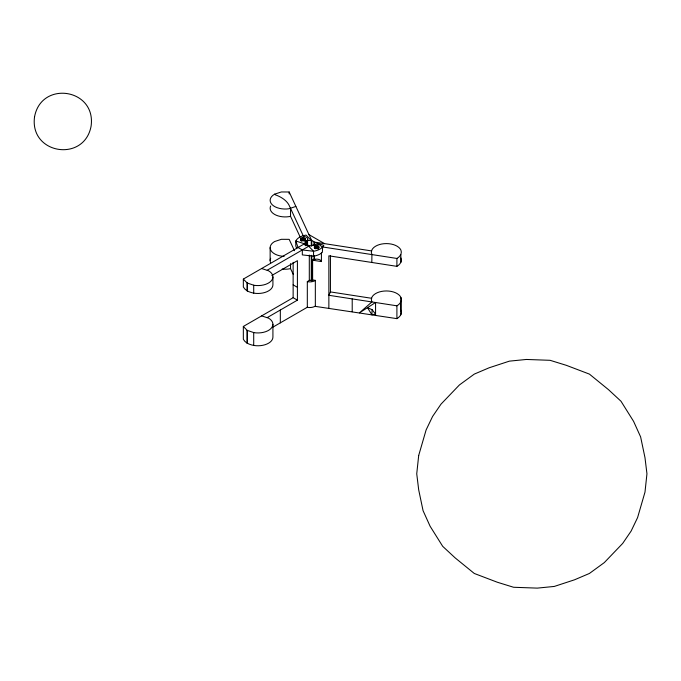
<?xml version="1.0" encoding="UTF-8"?>
<svg xmlns="http://www.w3.org/2000/svg" width="681" height="681" viewBox="0 0 681 681"><rect width="100%" height="100%" fill="white"/><g stroke="black" fill="none" stroke-linecap="round" stroke-linejoin="round"><path stroke-width="1.02" d="M372.107 309.693L371.903 314.775L375.563 314.103L372.107 309.693L367.502 307.684L371.826 314.673M304.969 245.151L305.624 241.781L307.565 240.087L308.553 240.478C310.774 240.078 315.15 240.853 314.477 243.9L314.903 244.513A4.835 2.792 0 0 1 321.151 246.122L321.423 246.777L396.904 258.448C399.832 256.873 402.394 253.468 400.896 250.055A15.033 8.683 0 0 0 386.425 243.594A15.033 8.683 0 0 0 371.86 249.987L371.332 252.234L371.903 254.583L371.826 262.372M328.863 308.118L328.863 255.818L396.904 266.348C399.832 264.764 402.394 261.359 400.896 257.954M330.43 255.562L330.43 291.919L328.863 295.29L396.904 305.812C399.849 304.245 402.437 300.866 400.896 297.418A15.033 8.683 0 0 0 386.425 290.957A15.033 8.683 0 0 0 371.86 297.35L371.332 299.597L371.903 301.947L359.44 312.851L375.563 302.509L375.563 315.337M272.485 327.382L307.318 307.259L307.931 307.403A7.253 4.188 0 0 0 314.937 306.322L396.904 318.64C399.16 317.295 401.194 315.252 401.398 312.494L400.896 310.247M400.837 254.592L400.879 262.389M400.854 314.767L400.871 301.887M305.352 240.98L305.352 239.005C304.458 237.405 301.479 237.405 300.576 239.005L300.576 239.44C301.479 241.048 304.458 241.048 305.352 239.44M314.486 246.488L314.247 247.339C315.15 248.94 318.129 248.94 319.023 247.339L318.35 246.13L315.541 245.875L314.486 246.488L314.486 248.454M274.775 194.102L275.252 194.775A31.726 18.319 0 0 1 289.059 205.211L303.564 236.477L304.458 236.571A4.835 2.792 0 0 1 307.565 240.087L307.565 245.024L307.02 245.679L307.02 240.742M312.8 260.244L314.903 259.316A4.835 2.792 0 0 1 321.151 260.917L321.423 261.572L312.622 260.21L312.622 279.951L309.302 280.461L307.318 281.611L307.318 307.259M315.337 306.024L315.337 280.368L314.937 280.666A7.253 4.188 0 0 1 307.931 281.755L307.318 281.611M295.877 206.42L289.008 208.744A15.033 8.683 0 0 1 272.128 204.658A15.033 8.683 0 0 1 274.588 194.187L281.338 191.957L289.178 191.991L311.762 240.648L311.762 245.926M272.919 276.937L272.919 284.837A15.033 8.683 0 0 1 253.936 293.17C249.876 292.404 245.415 290.83 243.338 286.973L243.338 279.082L305.037 243.457M267.25 270.204L309.302 245.926M271.821 275.464L297.41 260.687L297.41 300.151L267.258 317.576M272.919 324.301L272.919 337.129A15.033 8.683 0 0 1 253.936 345.471C249.876 344.705 245.407 343.156 243.338 339.274L243.338 326.446L293.136 297.691L297.41 300.151M314.903 244.513L312.622 245.415M304.969 243.177C306.041 246.667 311.166 246.471 313.796 244.862M312.622 260.21L314.477 258.695L314.903 259.316M290.532 208.377L290.532 216.277L289.008 216.635A15.033 8.683 0 0 1 270.672 205.96M290.532 263.632L290.532 268.569L289.008 268.927A15.033 8.683 0 0 1 282.172 269.046M261.649 268.518L268.561 270.791A15.033 8.683 0 0 1 270.868 281.27A15.033 8.683 0 0 1 253.936 285.279L247.212 283.015L243.347 279.116M261.649 315.882L268.561 318.155A15.033 8.683 0 0 1 270.868 328.634A15.033 8.683 0 0 1 253.936 332.643L247.186 330.362L243.347 326.48M311.285 245.815L311.285 240.529L306.05 235.081L302.551 235.924A14.505 8.376 0 0 0 295.792 241.006L298.048 247.492L302.321 249.953L313.558 251.255A14.505 8.376 0 0 0 322.36 247.356L323.807 245.339L314.375 242.317L314.375 244.428M322.641 246.965L322.36 252.293A14.505 8.376 0 0 1 313.558 256.192L302.321 254.89L302.321 249.953M371.639 250.931L314.179 242.044L314.179 245.211M312.622 279.951L315.337 280.368M330.43 291.919L371.639 298.295M305.241 244.036L295.792 241.006L295.792 245.935L296.763 248.718M307.565 245.024L308.553 245.415M308.97 234.63L324.59 243.653M313.226 245.151L314.928 246.13L314.928 248.105M293.136 284.862L297.41 287.331M308.306 245.807L313.558 251.255L313.558 256.192M290.532 268.569L293.145 274.196M290.532 216.277L300.244 237.209M294.456 250.727L289.178 239.346L281.381 239.312L274.588 241.551A15.033 8.683 0 0 0 271.081 250.736A15.033 8.683 0 0 0 284.13 256.371M400.93 297.554L400.93 310.391M396.904 258.448L396.904 266.348M396.904 305.812L396.904 318.64M352.213 298.908L352.213 311.736M321.423 252.694L321.423 261.572M318.793 246.488L318.793 248.454M318.35 246.13L318.35 249.093M317.738 245.875L317.738 248.837M317.014 245.739L317.014 248.701M316.256 245.739L316.256 248.701M315.541 245.875L315.541 248.837M314.375 256.039L314.375 259.214M314.179 255.767L314.179 259.997M311.762 255.426L311.762 280.776M311.285 255.315L311.285 280.657M309.302 255.086L309.302 280.461M306.365 241.185L306.365 245.134M305.624 241.781L305.624 245.722M305.139 242.453L305.139 244.428M305.122 238.588L305.122 240.563M304.671 238.239L304.671 241.202M304.066 237.984L304.066 240.938M303.343 237.848L303.343 240.81M302.585 237.848L302.585 240.81M301.87 237.984L301.87 240.938M301.257 238.239L301.257 241.202M300.815 238.588L300.815 240.563M293.136 262.321L293.136 297.691M289.178 191.991L289.178 193.957M280.325 310.025L280.325 322.845M270.144 247.671L270.144 260.5M253.707 285.22L253.715 293.119M253.707 332.583L253.715 345.412M247.246 330.396L247.246 343.224M247.186 330.362L247.186 343.19M270.638 262.747A15.033 8.683 0 0 1 270.672 258.261M34.544 116.877C29.368 154.366 84.427 162.81 91.109 126.045C96.285 88.564 41.226 80.12 34.544 116.877M418.696 455.453L416.738 473.789L418.696 489.852L423.063 510.665L430.103 526.234L442.693 546.324L455.189 557.918L474.291 573.47L497.317 582.238L513.602 587.269L537.292 588.12L554.3 586.435L574.5 579.812L589.397 573.47L604.294 562.608L622.681 543.429L631.108 531.095L637.578 517.628L644.992 492.116L646.95 473.789L644.992 457.717L640.625 436.904L633.585 421.343L620.995 401.245L608.499 389.66L589.397 374.099L566.371 365.339L550.086 360.309L526.387 359.457L509.388 361.143L489.188 367.766L474.291 374.099L459.394 384.969L441.007 404.139L432.58 416.474L426.11 429.941L418.696 455.453M247.246 283.032L247.246 290.923L247.246 283.032"/></g></svg>
